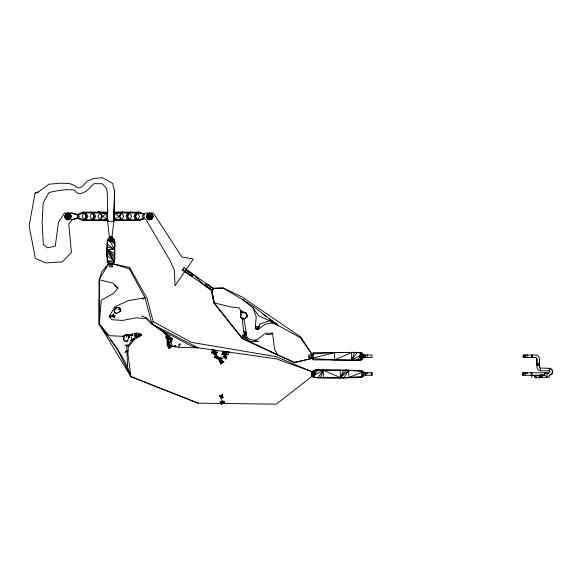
<?xml version="1.0" encoding="UTF-8"?>
<svg xmlns="http://www.w3.org/2000/svg" width="582" height="582" viewBox="0 0 582 582"><rect width="100%" height="100%" fill="white"/><g stroke="black" fill="none" stroke-linecap="round" stroke-linejoin="round"><path stroke-width="0.87" d="M77.566 218.366L77.566 214.343L82.833 212.139L108.172 212.139L107.015 213.572L107.015 218.919L107.568 220.76L108.172 220.571L82.833 220.571L77.566 218.366L71.528 219.989L68.778 224.208L71.419 252.588L62.347 261.878L45.905 262.948L35.393 258.452L29.1 225.787L35.102 193.122L38.354 192.016L48.801 184.239L60.892 183.155L69.571 183.621L74.86 185.52L76.38 187.091L79.385 187.971L82.302 186.487L87.315 181.002L93.957 178.492L102.279 177.67L112.61 183.403L114.596 190.896L114.596 196.352L113.934 221.342L111.766 238.125M167.085 334.905L151.96 323.992L153.197 321.679L147.108 298.508L129.56 267.422L113.083 263.872L108.507 263.872L101.785 271.779L99.224 279.738L99.224 324.101L130.906 376.649L198.025 403.151L276.195 404.17L312.098 376.314L312.098 371.745L313.894 370.334L319.62 369.948L361.422 370.421L363.299 371.745L363.299 376.314L361.422 377.529L339.932 377.973L313.894 377.529L312.105 376.314L317.707 377.914L343.678 377.885L363.299 376.314M107.568 208.967L107.568 213.572L98.7 212.139L99.871 212.91L101.828 216.351L99.871 219.8L98.7 220.571L107.568 220.76L107.103 216.271L107.568 213.572L98.7 212.139L100.795 212.91L102.447 216.351L107.466 219.37M111.875 237.652L110.798 236.692L110.798 238.271L110.165 237.58L109.554 238.271L107.568 221.342L107.568 196.352L106.688 188.553L102.279 183.73L93.957 183.672L86.405 191.172L80.927 193.537L77.29 193.129L74.452 190.125C66.086 188.954 57.145 190.489 48.917 192.635L43.206 202.856L42.122 222.753L43.366 244.6L47.557 247.794L55.275 246.164L58.469 222.142L64.478 212.99L71.528 212.99L77.566 214.343M311.574 357.493L311.712 355.02M312.098 375.266L312.105 372.793M312.105 372.516L312.105 371.745L315.298 370.065L319.62 369.948L312.105 371.745L276.195 358.818L198.135 347.825L178.769 347.33L172.345 346.283L170.933 341.503M313.611 375.514L323.396 370.283L340.368 377.572L340.368 370.145L315.298 370.065L314.098 372.407M362.913 355.5L362.913 353.972L361.116 352.757L355.333 352.343L313.589 352.757L311.712 353.972L311.712 358.548L313.589 359.865L359.712 360.229L362.913 358.548L362.775 356.81M361.116 359.952L362.913 357.224L362.913 354.744L361.116 352.757L361.116 359.952L362.913 358.548L355.391 360.338L361.116 359.952L362.913 357.777L362.775 355.02L371.949 355.02L371.949 357.501L362.775 357.501M363.161 372.786L363.161 375.266L372.335 375.274L372.335 372.793L363.161 372.793L365.94 375.274L365.94 372.793M363.299 375.266L363.299 372.786M371.425 375.274L371.425 372.793M522.76 373.979L522.76 372.793L544.803 372.793L544.803 375.274M539.623 367.337L539.398 365.46L536.917 365.46L536.917 358.49L535.927 357.501L532.181 357.501L532.181 355.02L531.271 357.501M536.917 358.49L536.917 367.337L538.023 369.708L540.394 370.807L549.212 370.807L550.201 371.803L548.557 373.069L544.803 372.793M535.927 357.501L523.145 357.501L523.145 355.02L535.927 355.02L537.666 355.515L538.903 356.751L539.398 358.49L539.398 367.337L540.394 368.108L540.394 370.807M535.214 375.907L540.06 375.274L538.874 375.907L535.214 375.907L534.574 375.274L544.468 375.15L540.06 375.15L539.674 377.776L541.98 377.34L541.98 376.096L539.674 376.263L539.674 377.776L535.214 377.776L535.214 377.151L533.338 375.274L530.886 375.274M549.212 370.807L549.212 368.108L551.758 369.294L552.9 371.796L551.729 374.328L549.212 375.492M114.596 190.896L113.934 208.967M135.897 333.37L135.882 334.832L137.308 337.669L137.869 335.327L135.897 333.37L134.02 335.858L137.869 335.327M114.181 213.339L119.201 216.351L120.852 219.8L122.948 220.571L113.766 219.356L113.934 209.716L114.319 218.643L113.766 219.356L122.948 220.571L121.776 219.8L119.819 216.351L121.776 212.91L122.948 212.139L117.775 212.561M113.781 218.483L113.934 209.716M142.779 299.221L144.983 297.758L128.593 300.596L114.981 306.634L109.22 316.412L111.788 319.722L122.555 320.435L136.363 317.845L146.337 318.674L151.96 323.992L198.135 347.825L191.114 345.926L162.371 330.605L151.96 323.992L144.983 297.758L129.422 268.833L113.083 263.872C116.451 256.953 113.599 248.9 114.763 241.465L113.083 238.271L108.507 238.271L107.277 240.06L106.87 252.05L107.277 261.995L108.507 263.872L99.224 279.767L99.246 324.101L107.095 334.919M225.932 358.992L225.154 356.599L225.285 354.511L223.008 356.635L225.932 358.992L226.893 356.781L225.285 354.511M188.466 274.151L188.488 273.591M188.604 274.246L188.626 273.685M192.533 274.544L192.555 273.984M192.671 274.639L192.693 274.078M205.395 286.002L205.417 285.449M205.533 286.097L205.555 285.544M209.462 286.395L209.484 285.835M209.6 286.49L209.622 285.929M108.507 263.872C106.091 255.782 106.55 246.404 108.507 238.271M221.429 399.07L221.524 396.553L222.353 394.632L219.487 395.855L221.429 399.07L223.088 397.317L222.353 394.632M311.712 357.501L311.574 355.02M311.712 357.224L311.574 355.289L311.712 357.224L313.589 359.865L313.589 352.757L308.766 357.77L311.85 357.777L311.85 356.948M216.184 356.06L215.638 356.737L216.068 354.598L216.14 356.679L217.282 358.898L217.908 356.555L216.068 354.598L214.191 357.086L217.282 358.898L217.05 356.562L214.191 357.086M312.098 373.062L311.952 374.997L312.105 373.062L313.894 370.334L313.894 377.529L312.105 375.543M241.123 312.49L240.781 310.883L242.41 312.621L245.706 312.73L247.248 315.357L247.11 316.943L244.68 318.74L242.498 318.921L240.395 317.219L240.781 310.883L245.706 312.73L246.521 313.633L247.11 316.943L245.568 317.597M113.468 219.8L119.201 216.351L120.852 212.91L122.948 212.139L113.876 213.572L113.934 212.968L118.408 212.852L118.204 212.139L120.678 212.495M112.311 239.66L112.311 241.137L109.278 241.137L109.416 239.66M129.422 268.833L129.56 267.422M167.238 345.199L167.594 342.914L168.504 341.925L169.966 343.133L168.889 344.624L167.238 345.199L167.18 339.721L169.966 343.133L167.842 341.678L167.18 339.721M109.467 262.046L107.292 260.947L114.399 260.947L114.829 258.277L114.538 255.796L107.103 249.569L114.538 249.569L109.314 239.777M110.755 239.951L112.311 241.137L112.035 239.508L110.02 239.813L109.278 241.137L109.554 239.508L112.311 241.137L112.173 239.66M171.123 338.28L167.238 339.277L170.213 342.289L170.744 339.83L171.894 338.084M129.066 337.64L127.764 335.014L124.483 335.479L123.74 339.946L126.665 341.503L129.066 337.64L129.393 335.916L126.105 334.366L123.202 336.665L123.74 339.946L124.948 341.205L126.665 341.503L128.229 340.739M222.36 358.621L219.938 358.294L219.327 360.84L222.36 358.621L220.469 357.122L217.864 358.09L219.327 360.84M224.601 402.118L222.178 401.784L221.567 404.33L224.601 402.118L222.71 400.612L220.105 401.58L221.567 404.33M118.801 307.412L115.753 307.463L114.137 310.381L114.312 312.112L115.476 313.414L119.754 311.865L120.35 308.998L119.463 307.456M110.798 236.692L110.798 238.271L110.798 236.692L109.554 238.271C118.248 238.074 104.855 238.482 110.107 238.125M169.122 348.64L170.264 344.922L172.156 346.428L169.122 348.64L167.66 345.89L170.264 344.922M178.638 347.134L179.78 343.424M166.561 338.418L166.881 337.473L167.892 338.418L167.238 339.059L166.627 338.557L166.357 337.938L166.881 337.473L167.747 337.96L167.238 339.059L166.357 337.938L167.347 337.64L167.892 338.418L166.627 338.557M169.238 335.53L168.205 337.342L165.79 337.407L166.692 333.762M211.63 352.961L212.525 349.316L214.038 352.896L211.63 352.961L213.47 351.244L215.413 350.48L213.252 349.607M228.122 354.54L221.989 354.547L222.891 350.895L223.641 352.357L228.122 354.54L229.344 352.125L223.641 352.357L229.344 352.125M359.712 360.229L334.643 359.865L334.643 352.59L294.572 362.761L242.388 338.87L213.921 303.033L211.317 290.505L213.47 288.352L223.284 288.236L242.272 299.344L253.017 307.856L256.211 316.892L255.251 328.022L256.189 329.543L258.088 329.543L259.71 324.058L269.633 320.697L300.356 337.749L311.705 353.951L334.643 352.59L357.304 352.372L362.913 353.972L362.913 357.777M126.345 346.152L127.123 344.042M219.414 361.357L220.833 361.778L221.24 362.506L222.018 360.396L223.91 361.895L220.876 364.106L219.414 361.357L222.018 360.396M244.214 333.173L244.469 334.81L244.709 332.053L246.783 332.7L245.466 335.116L243.058 335.181L245.124 333.879L245.466 335.116M259.434 326.124L258.168 327.36L255.993 326.233L256.407 329.288L258.386 329.15L259.172 326.88M320.507 377.609L323.396 370.283L323.396 377.718M354.503 352.677L351.615 360.011L361.4 354.78M242.41 312.621L240.395 317.219L244.68 318.74L247.248 315.357M215.755 355.471L217.275 352.037L214.889 351.681L213.114 353.82L215.755 355.471L214.889 351.681M225.358 357.166L225.249 355.988M363.161 373.346L363.299 371.745L348.829 377.529L348.829 370.421L340.368 377.572L343.678 370.283L346.159 369.977L361.487 371.578M215.275 353.9L217.275 352.037M360.113 359.45L360.913 357.886M220.876 364.106L221.997 361.975L223.91 361.895L221.487 361.56L220.833 361.778L221.997 361.975L221.24 362.506M313.894 377.529L311.952 375.266L312.236 372.793M91.949 219.8L93.906 216.351L91.949 212.91L90.901 212.139L94.044 212.91L95.695 216.351L94.044 219.8L90.901 220.571L91.949 219.8L89.97 216.351L91.949 212.91M99.871 212.91L97.921 216.351L99.871 219.8M121.776 219.8L123.733 216.351L121.776 212.91M129.699 212.91L127.749 216.351L129.699 219.8L130.739 220.571L127.611 219.8L125.952 216.351L127.611 212.91L130.739 212.139L129.699 212.91L131.685 216.351L129.699 219.8M132.623 340.957L133.998 338.542L132.049 339.313L130.208 341.023M127.298 351.928L127.989 350.72L126.039 351.484L124.672 352.772M214.038 352.896L215.413 350.48M105.72 212.91L84.041 212.91L82.062 216.351L84.041 219.8L108.179 219.8L98.7 220.571L100.795 219.8L102.447 216.351L107.466 213.339M84.041 219.8L86.027 216.351L84.041 212.91L82.833 212.139L86.027 212.91L87.707 216.351L86.027 219.8L82.833 220.571L84.041 219.8L77.566 217.595L71.528 219.989M186.218 269.415L193.333 259.041L181.897 257.055L153.335 212.99L146.278 212.99L144.052 214.234L138.814 212.139L137.607 212.91L135.621 216.351L137.607 219.8L138.814 220.571L144.052 218.752L144.052 213.958L138.814 212.139L113.468 212.139L118.408 212.852L113.766 212.939L113.876 213.572M115.934 219.8L137.607 219.8L139.593 216.351L137.607 212.91L115.927 212.91M126.469 337.24L127.764 335.014M363.546 355.486L363.845 355.02M363.706 355.486L364.012 355.02M367.097 357.501L367.402 357.028M367.264 357.501L367.569 357.028M363.932 373.258L364.23 372.793M364.092 373.258L364.397 372.793L365.809 373.266M523.778 355.486L524.076 355.02L524.076 357.501L525.655 357.028M523.946 355.486L524.244 355.02M527.328 357.501L527.634 357.028M527.496 357.501L527.801 357.028M523.393 373.258L523.691 372.793L525.401 372.793L527.11 372.793L527.416 373.258M523.56 373.258L523.858 372.793L525.27 373.266M245.364 335.028L244.52 335.676L243.465 338.549L242.629 335.341L243.465 336.294L244.84 336.636M184.698 271.641L175.044 285.718L174.367 270.237L170.206 260.852L146.278 219.989L144.467 218.476L137.607 219.8M184.654 271.467L212.081 290.607L213.485 288.563L186.08 269.437M343.678 377.885L348.829 370.421M184.501 271.692L186.24 269.211M185.374 271.983L186.8 269.953M189.87 275.133L191.289 273.096L186.189 269.517L189.87 275.133L184.77 271.547M211.993 290.731L206.799 286.984L208.218 284.954L213.434 288.628L212.714 288.097M244.469 334.81L245.124 333.879M113.083 263.872L114.414 261.995L114.887 245.793L114.763 241.465L112.413 240.271M311.712 355.296L313.589 352.757M363.299 373.062L361.422 370.421L361.422 377.529L363.299 374.99M317.707 377.914L323.396 370.283M357.304 352.379L351.615 360.011L351.615 352.568L334.643 359.865L311.712 358.548L294.347 362.244L277.621 354.838L242.272 337.975L214.198 302.924L211.855 290.869L213.39 288.585M113.512 317.299L111.533 316.215L112.937 314.345M340.368 377.572L346.159 369.977M99.224 279.767L112.944 283.099L118.015 287.981L113.628 293.408L101.261 300.13L99.224 324.101C110.893 340.812 125.239 356.664 130.906 376.649L198.135 403.151M111.533 316.215L114.305 315.691L114.821 318.027L113.788 316.324L114.305 315.691L115.382 315.677M216.497 357.195L217.908 356.555M313.247 374.335L314.964 372.516L313.531 372.516M361.48 357.777L360.047 357.777L361.189 356.562M361.422 377.529L363.299 375.543L363.299 374.721M277.621 354.838L274.457 348.633L272.529 333.071L271.372 334.279L266.352 334.723M258.168 327.36L256.407 329.288L258.001 327.884L258.386 329.15M314.535 373.833L318.194 370.116M356.817 360.171L360.476 356.453M523.145 357.501L525.786 355.02L525.786 357.501M523.691 372.793L522.76 372.793L522.76 375.274L525.401 372.793L525.401 375.274M109.947 315.888L109.234 316.55L110.173 317.459L110.958 316.877L110.216 315.706L109.234 316.55L110.173 317.459L110.886 316.361L110.216 315.706L110.958 316.877M165.79 337.407L168.227 335.516M221.989 354.547L225.794 352.132M109.554 238.118L111.766 238.271L114.501 240.06L113.083 238.271L114.887 245.793L114.501 240.06L107.277 240.06L109.278 238.271M102.985 212.539L103.436 212.139L107.263 212.939L98.7 212.139L102.148 212.415M119.754 311.865L121.078 310.715M123.202 336.665L126.105 334.366L129.393 335.916M170.213 342.289L172.156 340.848L170.315 339.553L167.238 339.277M258.088 329.543L265.414 324.138L272.529 322.981L277.621 324.916L253.017 306.205L242.272 299.344L248.165 303.608M136.508 336.672L133.882 338.571L126.774 347.054L127.604 366.704M219.69 359.232L220.447 358.701L219.938 358.294M221.931 402.729L222.68 402.198L220.105 401.58M107.277 240.06L109.831 238.271L109.554 236.692L112.035 236.692L111.759 238.409M77.566 217.595L79.581 216.351L77.566 215.114L71.528 212.99M139.571 336.331L141.368 335.225L139.564 333.682L138.807 333.937L138.341 334.592L138.749 335.996L139.571 336.331L138.349 335.392L138.807 333.937L140.706 334.344L141.368 335.225M213.507 288.665L212.11 290.709M245.662 338.135L246.957 337.48L250.347 339.488L258.779 341.307L250.595 341.612L245.662 338.135L243.567 331.413L242.185 318.114M111.759 263.733L109.554 264.01L111.759 263.872L114.414 261.995L107.277 261.995L109.554 264.01L112.035 264.01M111.017 237.652L112.035 236.692L112.035 238.271L109.554 238.409M219.487 395.855L221.051 396.357L221.815 396.007M546.178 376.787L547.276 376.292L547.276 376.787L546.178 376.787L546.178 376.292L547.276 376.292M189.376 272.325L189.892 272.121M189.514 272.427L190.03 272.216M191.136 276.014L191.653 275.803M191.267 276.108L191.784 275.897M206.304 284.183L206.821 283.972M206.435 284.278L206.952 284.067M208.196 287.966L208.712 287.755M117.957 309.944L120.35 308.998L120.838 310.141M254.807 340.179L258.088 338.884L265.414 333.319L272.529 333.071M130.739 212.139L128.775 212.91L127.123 216.351L128.775 219.8L130.739 220.571M90.901 220.571L92.873 219.8L94.531 216.351L92.873 212.91L90.901 212.139M82.833 220.571L84.979 219.8L86.667 216.351L84.979 212.91L82.833 212.139M77.566 215.114L84.041 212.91M35.116 193.108L38.354 192.016M365.423 357.028L364.012 357.501L363.706 357.028M221.516 402.002L222.178 401.784M244.898 333.471L246.783 332.7L243.96 331.536M141.23 334.868L138.749 335.996L138.341 334.592L139.564 333.682L140.706 334.344M213.114 353.82L215.66 353.063L215.013 352.961M124.723 335.719L122.06 336.309L109.198 335.676L99.224 324.101L99.224 299.963M127.385 335.13L137.134 332.977L141.513 335.094L134.573 339.481L128.316 346.807L127.931 353.747L130.906 376.649L117.077 348.625L110.245 339.248M182.268 270.128L183.897 269.793M545.625 375.106L547.72 374.91M220.447 358.701L217.864 358.09M539.674 376.263L541.98 376.096M129.015 345.541L126.505 345.664L124.519 345.002M181.031 344.951L178.587 344.806M172.156 346.428L169.638 346.552L167.66 345.89M223.008 356.635L226.893 356.781M213.47 288.352L223.313 288.046L242.003 296.936L300.916 337.109L311.705 353.951M103.13 212.852L107.292 213.565M223.284 288.236L213.536 288.374L211.841 290.862L213.921 303.033M110.835 238.271L111.431 237.609L112.028 238.271L109.838 238.125M113.468 220.571L138.814 220.571L144.052 218.476L142.073 216.351L144.052 214.234L137.607 212.91M107.568 221.342L113.934 221.342M109.278 264.01L112.311 264.01M112.311 266.818L109.278 266.818L109.278 263.733L112.311 263.733L112.311 266.818L107.277 261.995M361.48 354.744L360.047 354.744L360.047 357.777M311.574 355.704L311.988 355.704L311.85 354.744L308.766 354.744L308.766 357.77M362.775 355.704L362.913 355.02L365.554 357.501L365.554 355.02M523.145 356.206L523.611 356.206M523.145 356.315L523.611 356.315M311.574 356.802L311.85 356.81M536.917 363.532L539.398 363.532L539.398 358.49M536.917 364.499L539.398 364.499L539.398 365.46M531.795 372.793L530.886 372.793L531.795 372.793L531.795 377.645M544.803 373.062L548.557 373.069M312.236 373.484C311.887 369.41 311.865 378.598 312.236 374.582M522.76 375.274L533.338 375.274M313.531 375.543L314.964 375.543L314.964 372.516M540.06 375.15L544.468 375.288M340.368 370.145L343.678 370.283M112.035 263.872L109.831 263.872M116.051 220.011L122.948 220.571M223.408 353.252L226.012 353.5M167.594 342.914L168.838 343.082L168.889 344.624L168.504 341.925L167.842 341.678L168.838 343.082M224.507 351.201L226.922 351.666M105.349 213.216L107.015 213.572M117.178 313.778L115.476 313.414L114.137 310.381L117.491 307.325L120.35 308.998M141.484 315.975L146.366 317.736L151.96 323.992M213.274 350.779L214.06 351.07M107.212 246.673L114.538 249.569L106.906 243.88M221.051 396.357L223.088 397.317M312.098 371.745L275.977 356.613L191.66 342.398L153.197 321.679M539.71 368.013L549.212 368.326L551.605 369.417L552.704 371.796L551.591 374.168L549.212 375.274L549.212 377.34L541.98 377.34L540.06 376.096M110.58 237.652L109.554 236.692L109.722 237.652M106.935 255.796L114.399 260.947L107.103 249.569L114.676 253.374M244.36 312.469L246.521 313.633M134.675 336.221L137.308 337.669M211.244 290.185L212.081 290.607L208.218 284.954M535.214 377.151L536.204 377.776M211.317 290.505C212.794 292.419 215.347 284.249 211.855 290.855L214.198 302.924L231.192 307.027L239.355 307.885L241.246 311.981M114.378 285.558L118.015 287.981M186.036 269.742L184.814 271.241M262.897 314.258L265.843 316.39M269.524 319.052L277.621 324.916M272.529 322.981L269.633 320.697L258.503 315.822L253.017 307.856M168.46 336.003L172.592 339.313L168.504 335.829M110.835 239.951L112.311 241.137L111.562 239.784M162.371 330.605L167.143 334.672M111.097 239.988L112.311 241.137M110.987 240.708L114.705 244.36M107.103 249.569L114.843 258.277M107.132 252.486L114.399 260.947M163.644 332.147L166.947 336.003M168.053 337.291L169.704 339.219M242.629 335.341L244.251 337.385M361.116 352.757L362.913 355.296M107.015 218.919L107.786 220.018M527.496 355.02L527.801 355.486M527.328 355.02L527.634 355.486M523.946 357.028L524.244 357.501M523.778 357.028L524.076 357.501M526.943 372.793L527.248 373.258M367.264 355.02L367.569 355.486M367.097 355.02L367.402 355.486M363.546 357.028L363.845 357.501M367.649 372.793L367.955 373.258M367.482 372.793L367.788 373.258M132.274 339.721L131.11 337.378M126.265 351.899L125.85 351.019M294.347 362.244L294.572 362.761M167.441 335.225L168.205 337.342M170.315 339.553L170.635 340.419M113.788 316.324L113.41 313.727M243.894 318.66L246.957 337.48M206.799 286.984L206.05 283.434L204.631 285.464L193.457 274.617L192.038 276.646L191.289 273.096M362.775 355.02L362.913 357.501M532.181 355.02L532.181 357.501M311.574 354.744L311.574 357.77M111.351 238.125L111.344 238.409M111.344 263.733L111.344 264.01M110.245 238.125L110.238 238.409M110.238 263.733L110.238 264.01M109.278 239.66L109.278 241.137M132.267 335.297L131.488 335.865L130.885 335.559L131.437 334.701L132.361 334.934L132.267 335.625L131.343 335.799L131.03 335.188L131.954 334.679L132.267 335.297L131.488 335.865L130.885 335.559L131.437 334.701L132.267 335.297M175.72 346.232L174.942 346.799L174.338 346.494L174.898 345.635L175.815 345.875L175.72 346.559L174.796 346.734L174.484 346.123L175.408 345.621L175.72 346.232L174.942 346.799L174.338 346.494L174.898 345.635L175.72 346.232M65.548 214.067L64.558 216.489L65.577 218.919L67.999 219.938L70.429 218.919L71.448 216.489L70.429 214.067L67.999 213.048L65.548 214.067M65.671 214.191L64.733 216.489L65.701 218.796L67.999 219.763L70.306 218.796L71.273 216.489L70.306 214.191L67.999 213.223L65.671 214.191M66.137 214.649L65.388 216.489L66.159 218.337L67.999 219.108L69.847 218.337L70.618 216.489L69.847 214.649L67.999 213.878L66.137 214.649M66.603 215.107L66.042 216.489L66.617 217.872L67.999 218.454L69.382 217.872L69.964 216.489L69.382 215.107L67.999 214.525L66.603 215.107M67.068 215.573L66.69 216.489L67.083 217.413L67.999 217.799L68.923 217.413L69.309 216.489L68.923 215.573L67.999 215.18L67.068 215.573M67.534 216.031L67.541 216.955L68.465 216.955L68.465 216.031L67.534 216.031M147.355 214.067L146.366 216.489L147.384 218.919L149.807 219.938L152.237 218.919L153.255 216.489L152.237 214.067L149.807 213.048L147.355 214.067M147.479 214.191L146.54 216.489L147.508 218.796L149.807 219.763L152.113 218.796L153.081 216.489L152.113 214.191L149.807 213.223L147.479 214.191M147.944 214.649L147.188 216.489L147.966 218.337L149.807 219.108L151.655 218.337L152.426 216.489L151.655 214.649L149.807 213.878L147.944 214.649M148.41 215.107L147.843 216.489L148.425 217.872L149.807 218.454L151.189 217.872L151.771 216.489L151.189 215.107L149.807 214.525L148.41 215.107M148.876 215.573L148.497 216.489L148.89 217.413L149.807 217.799L150.731 217.413L151.116 216.489L150.731 215.573L149.807 215.18L148.876 215.573M149.341 216.031L149.348 216.955L150.272 216.955L150.272 216.031L149.341 216.031M135.628 212.91L133.947 216.351L135.628 219.8L138.814 220.571L136.675 219.8L134.995 216.351L136.675 212.91L138.814 212.139L135.628 212.91M184.007 267.647L182.261 270.128L184.61 271.772L186.349 269.291L184.007 267.647"/></g></svg>
